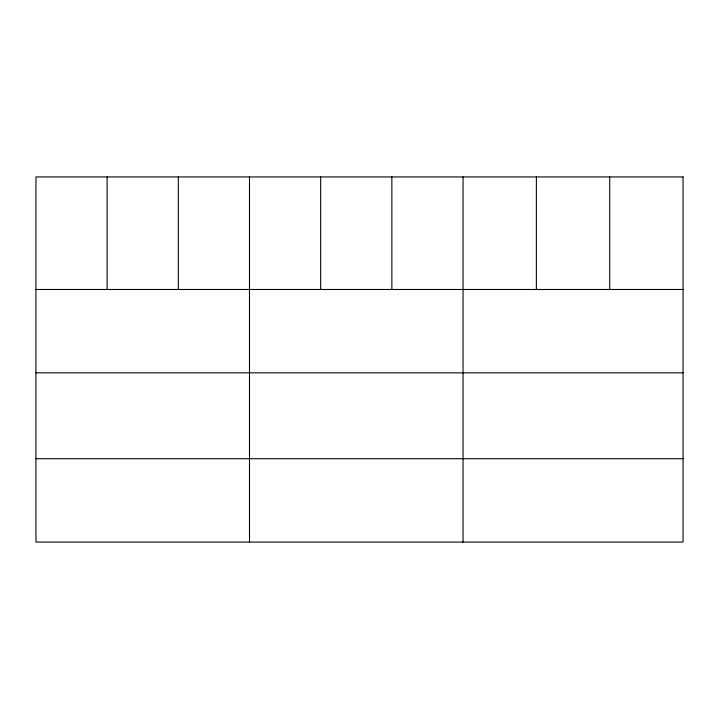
<?xml version="1.0" encoding="UTF-8"?>
<svg xmlns="http://www.w3.org/2000/svg" width="719" height="719" viewBox="0 0 719 719"><rect width="100%" height="100%" fill="white"/><g stroke="black" fill="none" stroke-linecap="round" stroke-linejoin="round"><path stroke-width="1.08" d="M35.95 289.487L683.05 289.487M35.95 372.837L683.05 372.837M35.95 458.713L683.05 458.713M609.712 176.937L609.712 289.487M536.374 176.937L536.374 289.487M463.036 176.937L463.036 542.063M391.855 176.937L391.855 289.487M320.674 176.937L320.674 289.487M249.493 176.937L249.493 542.063M178.312 176.937L178.312 289.487M107.131 176.937L107.131 289.487M683.05 176.937L35.95 176.937L35.95 542.063L683.05 542.063L683.05 176.937"/></g></svg>
